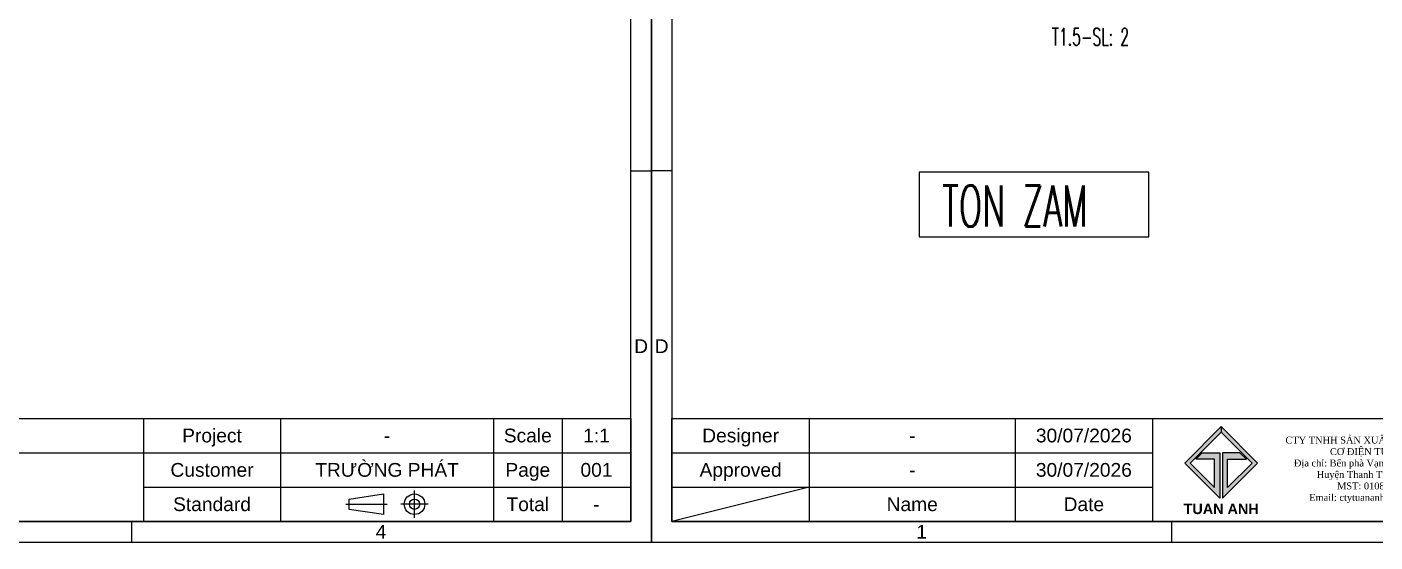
# Model space of a CAD drawing. Header units: millimetres. Extents: x 28713 to 59118, y -54378 to -19615.
# Drawn here: x 51359 to 55287, y -37841 to -36342 of the extents above; entities that cross this region are included whole.
import ezdxf
from ezdxf.enums import TextEntityAlignment as Align

# ---------------------------------------------------------------- set-up
doc = ezdxf.new("R2010")
doc.units = ezdxf.units.MM
doc.header["$LTSCALE"] = 3
for name, color, linetype in [('@.TEXT', 7, 'Continuous'), ('@.VISIBLE', 7, 'Continuous'), ('dim', 7, 'Continuous')]:
    doc.layers.add(name, color=color, linetype=linetype)
doc.styles.add('Ann_w01', font='romans.shx', dxfattribs={"width": 0.6, "bigfont": 'chineset.shx'})
doc.styles.add('Arial', font='arial.ttf')

# ---------------------------------------------------------------- blocks, each defined once
blk = doc.blocks.new('Standard ISO')
at = {"color": 6}
for p, q in [((4, -2), (4, 2)), ((-6, 0), (0, 0)), ((6, 0), (2, 0))]:
    blk.add_line(p, q, dxfattribs=at)
blk.add_lwpolyline([(-0.5, 1.5), (-0.5, -1.5), (-5.5, -0.75), (-5.5, 0.75), (-0.5, 1.5)])
for radius in [1.5, 0.75]:
    blk.add_circle((4, 0), radius)
blk = doc.blocks.new('A$C4dbb82d6')
at = {"layer": '@.VISIBLE'}
h = blk.add_hatch(color=30, dxfattribs=at)
h.dxf.hatch_style = 1
h.paths.add_polyline_path([(0.21, 4.97), (3.62, 1.56), (3.62, 5.97), (1.92, 5.97), (1.3, 5.35), (3.12, 5.35), (3.12, 2.59), (0.74, 4.97), (3.75, 7.98), (3.75, 8.51)])
h = blk.add_hatch(color=150, dxfattribs=at)
h.dxf.hatch_style = 1
h.paths.add_polyline_path([(6.76, 4.97), (4.37, 2.59), (4.37, 5.35), (6.2, 5.35), (5.58, 5.97), (3.88, 5.97), (3.88, 1.56), (7.29, 4.97), (3.75, 8.51), (3.75, 7.98)])
at = {"layer": '@.VISIBLE', "color": 30}
blk.add_lwpolyline([(3.62, 5.97), (3.62, 1.56), (0.21, 4.97), (3.75, 8.51), (3.75, 7.98), (0.74, 4.97), (3.12, 2.59), (3.12, 5.35), (1.3, 5.35), (1.92, 5.97)], close=True, dxfattribs=at)
at = {"layer": '@.VISIBLE', "color": 150}
blk.add_lwpolyline([(3.88, 5.97), (3.88, 1.56), (7.29, 4.97), (3.75, 8.51), (3.75, 7.98), (6.76, 4.97), (4.37, 2.59), (4.37, 5.35), (6.2, 5.35), (5.58, 5.97)], close=True, dxfattribs=at)
at = {"layer": '@.VISIBLE', "color": 30, "insert": (3.75, 0.51), "char_height": 1, "attachment_point": 5, "style": 'Ann_w01'}
blk.add_mtext_dynamic_manual_height_columns('{\\fArial|b1|i0|c0|p34;\\W1;TUAN ANH}', width=7.5, gutter_width=49.6, heights=[0], dxfattribs=at)
blk = doc.blocks.new('KHUNG BAN VE (Made by Tung)')
at = {"layer": '@.VISIBLE', "color": 8}
for p, q in [((3, 54), (0, 54)), ((294, 54), (297, 54)), ((23, 18), (23, 3)), ((53, 18), (53, 3)), ((73, 18), (73, 3)), ((223, 18), (223, 3)), ((243, 18), (243, 3)), ((274, 18), (274, 3)), ((284, 18), (284, 3)), ((3, 13), (73, 13)), ((123, 13), (294, 13)), ((3, 8), (73, 8)), ((23, 8), (3, 3)), ((223, 8), (294, 8)), ((75.75, 3), (75.75, 0)), ((221.25, 3), (221.25, 0))]:
    blk.add_line(p, q, dxfattribs=at)
for points in [[(0, 0), (297, 0), (297, 210), (0, 210)], [(3, 3), (294, 3), (294, 207), (3, 207)], [(3, 18), (294, 18), (294, 3), (3, 3)]]:
    blk.add_lwpolyline(points, close=True, dxfattribs=at)
at = {"xscale": 1.5, "yscale": 1.5, "zscale": 1.5}
blk.add_blockref('A$C4dbb82d6', (77.375, 4.041), dxfattribs=at)
blk.add_blockref('Standard ISO', (258.5, 5.5))
at = {"layer": '@.TEXT', "color": 1, "style": 'Arial'}
for s, p in [('D', (1.5, 28.5)), ('D', (295.5, 28.5)), ('30/07/2026', (63, 15.5)), ('30/07/2026', (63, 10.5)), ('1', (39.375, 1.5)), ('4', (257.625, 1.5))]:
    blk.add_text(s, height=2, dxfattribs=at).set_placement(p, align=Align.MIDDLE_CENTER)
at = {"layer": '@.TEXT', "color": 2, "style": 'Arial'}
for s, p in [('Designer', (13, 15.5)), ('Project', (233, 15.5)), ('Scale', (279, 15.5)), ('Approved', (13, 10.5)), ('Customer', (233, 10.5)), ('Page', (279, 10.5)), ('Name', (38, 5.5)), ('Date', (63, 5.5)), ('Standard', (233, 5.5)), ('Total', (279, 5.5))]:
    blk.add_text(s, height=2, dxfattribs=at).set_placement(p, align=Align.MIDDLE_CENTER)
at = {"layer": '@.TEXT', "color": 1, "style": 'Arial'}
for tag, height, p in [('DESIGNER_NAME', 2, (38, 15.5)), ('PROJECT_CODE', 2, (258.5, 15.5)), ('SCALE', 2, (289, 15.5)), ('APPROVED_NAME', 2, (38, 10.5)), ('DRAWING_NAME', 4, (173, 8)), ('CUSTOMER_NAME', 2, (258.5, 10.5)), ('PAGE', 2, (289, 10.5)), ('TOTAL', 2, (289, 5.5))]:
    blk.add_attdef(tag, text='', height=height, dxfattribs=at).set_placement(p, align=Align.MIDDLE_CENTER)
at = {"layer": '@.VISIBLE', "color": 30, "insert": (106, 10.5), "char_height": 1, "attachment_point": 5, "style": 'Ann_w01'}
blk.add_mtext_dynamic_manual_height_columns('{\\fTimes New Roman|b0|i0|c0|p18;\\W1;CTY TNHH SẢN XUẤT & THƯƠNG MẠI CƠ ĐIỆN TUẤN ANH\\PĐịa chỉ: Bến phà Vạn Phúc, Xã Ninh Sở, Huyện Thanh Trì, TP. Hà Nội\\PMST: 01081588698\\PEmail: ctytuananh68@gmail.com}', width=28.70976, gutter_width=99.197, heights=[0], dxfattribs=at)

msp = doc.modelspace()

# ---------------------------------------------------------------- linework, layer by layer
msp.add_lwpolyline([(53958.7, -36953.28), (54627.48, -36953.28), (54627.48, -36765.17), (53958.7, -36765.17)], close=True)

# ---------------------------------------------------------------- block references
at = {"layer": '@.VISIBLE'}
ref = msp.add_blockref('KHUNG BAN VE (Made by Tung)', (47238.47, -37841.41), dxfattribs=dict(at, xscale=20, yscale=20, zscale=20))
ref.add_attrib('TOTAL', '-', dxfattribs={"layer": '@.TEXT', "color": 1, "height": 40, "style": 'Arial'}).set_placement((53018.47, -37731.41), align=Align.MIDDLE_CENTER)
ref.add_attrib('PAGE', '001', dxfattribs={"layer": '@.TEXT', "color": 1, "height": 40, "style": 'Arial'}).set_placement((53018.47, -37631.41), align=Align.MIDDLE_CENTER)
ref.add_attrib('SCALE', '1:1', dxfattribs={"layer": '@.TEXT', "color": 1, "height": 40, "style": 'Arial'}).set_placement((53018.47, -37531.41), align=Align.MIDDLE_CENTER)
ref.add_attrib('CUSTOMER_NAME', 'TRƯỜNG PHÁT', dxfattribs={"layer": '@.TEXT', "color": 1, "height": 40, "style": 'Arial'}).set_placement((52408.47, -37631.41), align=Align.MIDDLE_CENTER)
ref.add_attrib('PROJECT_CODE', '-', dxfattribs={"layer": '@.TEXT', "color": 1, "height": 40, "style": 'Arial'}).set_placement((52408.47, -37531.41), align=Align.MIDDLE_CENTER)
ref = msp.add_blockref('KHUNG BAN VE (Made by Tung)', (53178.47, -37841.41), dxfattribs=dict(at, xscale=20, yscale=20, zscale=20))
ref.add_attrib('APPROVED_NAME', '-', dxfattribs={"layer": '@.TEXT', "color": 1, "height": 40, "style": 'Arial'}).set_placement((53938.47, -37631.41), align=Align.MIDDLE_CENTER)
ref.add_attrib('DESIGNER_NAME', '-', dxfattribs={"layer": '@.TEXT', "color": 1, "height": 40, "style": 'Arial'}).set_placement((53938.47, -37531.41), align=Align.MIDDLE_CENTER)

# ---------------------------------------------------------------- texts
at = {"layer": '@.VISIBLE', "color": 1, "style": 'Ann_w01', "width": 0.6}
msp.add_text('TON ZAM', height=119.532, dxfattribs=at).set_placement((54237.38, -36863.34), align=Align.MIDDLE_CENTER)
at = {"layer": 'dim', "color": 1, "style": 'Ann_w01', "width": 0.6}
msp.add_text('T1.5-SL: 2', height=50, dxfattribs=at).set_placement((54457.72, -36370.97), align=Align.MIDDLE_CENTER)

doc.saveas('drawing.dxf')
